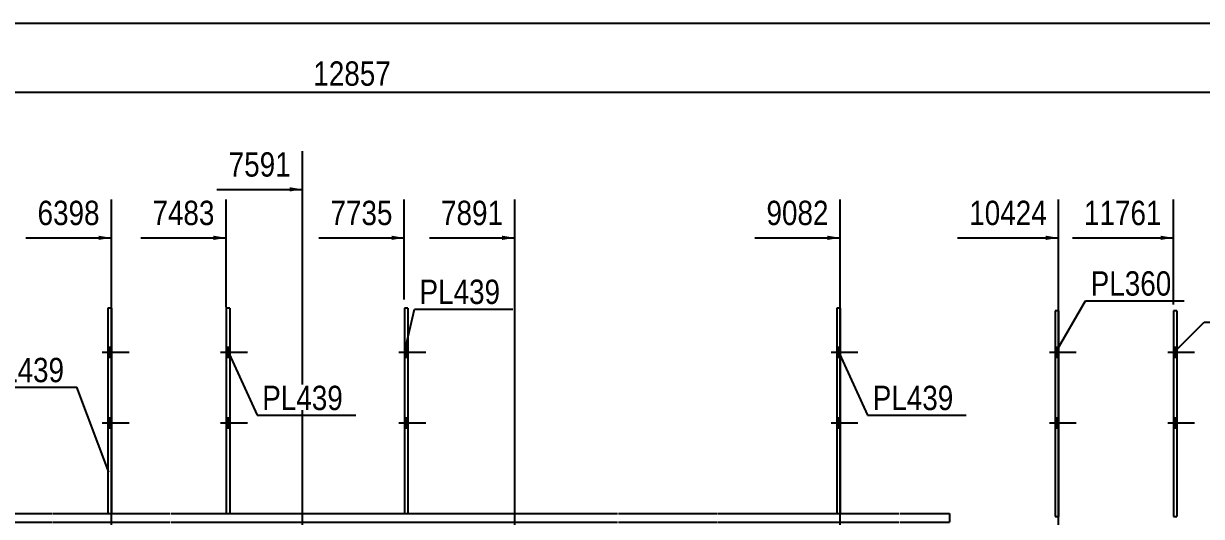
# Model space of a CAD drawing. Header units: millimetres. Extents: x -1017 to -614, y -185 to 92.
# Drawn here: x -854.6 to -715.9, y 34 to 92 of the extents above; entities that cross this region are included whole.
import ezdxf

# ---------------------------------------------------------------- set-up
doc = ezdxf.new("R2010")
doc.units = ezdxf.units.MM
doc.linetypes.add('DXK_LINE_DOT1', pattern=[1.8814, 0.9407, -0.9407])
doc.styles.add('Arial Narrow', font='ARIALN.TTF', dxfattribs={"height": 0.2})

# ---------------------------------------------------------------- blocks, each defined once
blk = doc.blocks.new('Unknown-624476755-1210')
at = {"color": 5, "linetype": 'Continuous'}
blk.add_line((-614.26, 91.97), (-1014.26, 91.97), dxfattribs=at)
blk = doc.blocks.new('Part-624476755-1739 - 1694')
at = {"color": 2, "linetype": 'Continuous'}
for p, q in [((-857.12, 34.33), (-851.29, 34.33)), ((-857.12, 34.33), (-857.12, 33.33)), ((-857.12, 33.33), (-851.29, 33.33)), ((-851.19, 34.33), (-837.35, 34.33)), ((-851.19, 33.33), (-837.35, 33.33)), ((-837.25, 34.33), (-784.69, 34.33)), ((-837.25, 33.33), (-784.69, 33.33)), ((-784.59, 34.33), (-772.92, 34.33)), ((-784.59, 33.33), (-772.92, 33.33)), ((-772.82, 34.33), (-751.55, 34.33)), ((-772.82, 33.33), (-751.55, 33.33)), ((-751.45, 34.33), (-745.62, 34.33)), ((-751.45, 33.33), (-745.62, 33.33)), ((-745.62, 34.33), (-745.62, 33.33))]:
    blk.add_line(p, q, dxfattribs=at)
blk = doc.blocks.new('Part-624476755-2355 - 1694')
at = {"color": 2, "linetype": 'Continuous'}
for p, q in [((-844.27, 58.5), (-844.69, 58.5)), ((-844.69, 58.5), (-844.69, 34.33)), ((-844.27, 58.5), (-844.27, 34.33))]:
    blk.add_line(p, q, dxfattribs=at)
at = {"color": 7, "linetype": 'DXK_LINE_DOT1'}
blk.add_line((-844.69, 34.33), (-844.27, 34.33), dxfattribs=at)
blk = doc.blocks.new('Part-624476755-2127 - 1694')
at = {"color": 2, "linetype": 'Continuous'}
for p, q in [((-718.83, 58.17), (-719.25, 58.17)), ((-719.25, 58.17), (-719.25, 34)), ((-718.83, 58.17), (-718.83, 34))]:
    blk.add_line(p, q, dxfattribs=at)
at = {"color": 7, "linetype": 'DXK_LINE_DOT1'}
blk.add_line((-719.25, 34), (-718.83, 34), dxfattribs=at)
blk = doc.blocks.new('Part-624476755-2149 - 1694')
at = {"color": 2, "linetype": 'Continuous'}
for p, q in [((-809.36, 58.5), (-809.77, 58.5)), ((-809.77, 58.5), (-809.77, 34.33)), ((-809.36, 58.5), (-809.36, 34.33))]:
    blk.add_line(p, q, dxfattribs=at)
at = {"color": 7, "linetype": 'DXK_LINE_DOT1'}
blk.add_line((-809.77, 34.33), (-809.36, 34.33), dxfattribs=at)
blk = doc.blocks.new('Part-624476755-2107 - 1694')
at = {"color": 2, "linetype": 'Continuous'}
for p, q in [((-732.77, 58.17), (-733.18, 58.17)), ((-733.18, 58.17), (-733.18, 34)), ((-732.77, 58.17), (-732.77, 34))]:
    blk.add_line(p, q, dxfattribs=at)
at = {"color": 7, "linetype": 'DXK_LINE_DOT1'}
blk.add_line((-733.18, 34), (-732.77, 34), dxfattribs=at)
blk = doc.blocks.new('Bolt-624476755-2382 - 1694')
at = {"linetype": 'Continuous'}
for points in [[(-809.36, 52.75), (-809.36, 53.91), (-809.77, 53.91), (-809.77, 52.75)], [(-809.36, 52.75), (-809.36, 53.91), (-809.77, 53.91), (-809.77, 52.75)], [(-809.36, 44.41), (-809.36, 45.58), (-809.77, 45.58), (-809.77, 44.41)], [(-809.36, 44.41), (-809.36, 45.58), (-809.77, 45.58), (-809.77, 44.41)]]:
    blk.add_hatch(color=3, dxfattribs=at).paths.add_polyline_path(points)
at = {"color": 3, "linetype": 'Continuous'}
for p, q in [((-810.44, 53.33), (-807.27, 53.33)), ((-810.44, 53.33), (-807.27, 53.33)), ((-809.77, 53.91), (-809.36, 53.91)), ((-809.77, 53.91), (-809.36, 53.91)), ((-809.77, 52.75), (-809.36, 52.75)), ((-809.77, 52.75), (-809.36, 52.75)), ((-810.44, 45), (-807.27, 45)), ((-810.44, 45), (-807.27, 45)), ((-809.77, 45.58), (-809.36, 45.58)), ((-809.77, 45.58), (-809.36, 45.58)), ((-809.77, 44.41), (-809.36, 44.41)), ((-809.77, 44.41), (-809.36, 44.41))]:
    blk.add_line(p, q, dxfattribs=at)
blk = doc.blocks.new('Part-624476755-2340 - 1694')
at = {"color": 2, "linetype": 'Continuous'}
for p, q in [((-758.47, 58.5), (-758.88, 58.5)), ((-758.88, 58.5), (-758.88, 34.33)), ((-758.47, 58.5), (-758.47, 34.33))]:
    blk.add_line(p, q, dxfattribs=at)
at = {"color": 7, "linetype": 'DXK_LINE_DOT1'}
blk.add_line((-758.88, 34.33), (-758.47, 34.33), dxfattribs=at)
blk = doc.blocks.new('Bolt-624476755-2377 - 1694')
at = {"linetype": 'Continuous'}
for points in [[(-732.77, 52.75), (-732.77, 53.91), (-733.18, 53.91), (-733.18, 52.75)], [(-732.77, 52.75), (-732.77, 53.91), (-733.18, 53.91), (-733.18, 52.75)], [(-732.77, 44.41), (-732.77, 45.58), (-733.18, 45.58), (-733.18, 44.41)], [(-732.77, 44.41), (-732.77, 45.58), (-733.18, 45.58), (-733.18, 44.41)]]:
    blk.add_hatch(color=3, dxfattribs=at).paths.add_polyline_path(points)
at = {"color": 3, "linetype": 'Continuous'}
for p, q in [((-733.85, 53.33), (-730.68, 53.33)), ((-733.85, 53.33), (-730.68, 53.33)), ((-733.18, 53.91), (-732.77, 53.91)), ((-733.18, 53.91), (-732.77, 53.91)), ((-733.18, 52.75), (-732.77, 52.75)), ((-733.18, 52.75), (-732.77, 52.75)), ((-733.85, 45), (-730.68, 45)), ((-733.85, 45), (-730.68, 45)), ((-733.18, 45.58), (-732.77, 45.58)), ((-733.18, 45.58), (-732.77, 45.58)), ((-733.18, 44.41), (-732.77, 44.41)), ((-733.18, 44.41), (-732.77, 44.41))]:
    blk.add_line(p, q, dxfattribs=at)
blk = doc.blocks.new('Bolt-624476755-2395 - 1694')
at = {"linetype": 'Continuous'}
for points in [[(-758.47, 52.75), (-758.47, 53.91), (-758.88, 53.91), (-758.88, 52.75)], [(-758.47, 52.75), (-758.47, 53.91), (-758.88, 53.91), (-758.88, 52.75)], [(-758.47, 44.41), (-758.47, 45.58), (-758.88, 45.58), (-758.88, 44.41)], [(-758.47, 44.41), (-758.47, 45.58), (-758.88, 45.58), (-758.88, 44.41)]]:
    blk.add_hatch(color=3, dxfattribs=at).paths.add_polyline_path(points)
at = {"color": 3, "linetype": 'Continuous'}
for p, q in [((-759.55, 53.33), (-756.38, 53.33)), ((-759.55, 53.33), (-756.38, 53.33)), ((-758.88, 53.91), (-758.47, 53.91)), ((-758.88, 53.91), (-758.47, 53.91)), ((-758.88, 52.75), (-758.47, 52.75)), ((-758.88, 52.75), (-758.47, 52.75)), ((-759.55, 45), (-756.38, 45)), ((-759.55, 45), (-756.38, 45)), ((-758.88, 45.58), (-758.47, 45.58)), ((-758.88, 45.58), (-758.47, 45.58)), ((-758.88, 44.41), (-758.47, 44.41)), ((-758.88, 44.41), (-758.47, 44.41))]:
    blk.add_line(p, q, dxfattribs=at)
blk = doc.blocks.new('Bolt-624476755-2398 - 1694')
at = {"linetype": 'Continuous'}
for points in [[(-844.27, 52.75), (-844.27, 53.91), (-844.69, 53.91), (-844.69, 52.75)], [(-844.27, 52.75), (-844.27, 53.91), (-844.69, 53.91), (-844.69, 52.75)], [(-844.27, 44.41), (-844.27, 45.58), (-844.69, 45.58), (-844.69, 44.41)], [(-844.27, 44.41), (-844.27, 45.58), (-844.69, 45.58), (-844.69, 44.41)]]:
    blk.add_hatch(color=3, dxfattribs=at).paths.add_polyline_path(points)
at = {"color": 3, "linetype": 'Continuous'}
for p, q in [((-845.35, 53.33), (-842.19, 53.33)), ((-845.35, 53.33), (-842.19, 53.33)), ((-844.69, 53.91), (-844.27, 53.91)), ((-844.69, 53.91), (-844.27, 53.91)), ((-844.69, 52.75), (-844.27, 52.75)), ((-844.69, 52.75), (-844.27, 52.75)), ((-845.35, 45), (-842.19, 45)), ((-845.35, 45), (-842.19, 45)), ((-844.69, 45.58), (-844.27, 45.58)), ((-844.69, 45.58), (-844.27, 45.58)), ((-844.69, 44.41), (-844.27, 44.41)), ((-844.69, 44.41), (-844.27, 44.41))]:
    blk.add_line(p, q, dxfattribs=at)
blk = doc.blocks.new('Bolt-624476755-5235 - 1694')
at = {"linetype": 'Continuous'}
for points in [[(-718.83, 52.75), (-718.83, 53.91), (-719.25, 53.91), (-719.25, 52.75)], [(-718.83, 52.75), (-718.83, 53.91), (-719.25, 53.91), (-719.25, 52.75)], [(-718.83, 44.41), (-718.83, 45.58), (-719.25, 45.58), (-719.25, 44.41)], [(-718.83, 44.41), (-718.83, 45.58), (-719.25, 45.58), (-719.25, 44.41)]]:
    blk.add_hatch(color=3, dxfattribs=at).paths.add_polyline_path(points)
at = {"color": 3, "linetype": 'Continuous'}
for p, q in [((-719.92, 53.33), (-716.75, 53.33)), ((-719.92, 53.33), (-716.75, 53.33)), ((-719.25, 53.91), (-718.83, 53.91)), ((-719.25, 53.91), (-718.83, 53.91)), ((-719.25, 52.75), (-718.83, 52.75)), ((-719.25, 52.75), (-718.83, 52.75)), ((-719.92, 45), (-716.75, 45)), ((-719.92, 45), (-716.75, 45)), ((-719.25, 45.58), (-718.83, 45.58)), ((-719.25, 45.58), (-718.83, 45.58)), ((-719.25, 44.41), (-718.83, 44.41)), ((-719.25, 44.41), (-718.83, 44.41))]:
    blk.add_line(p, q, dxfattribs=at)
blk = doc.blocks.new('Part-624476755-6523 - 1694')
at = {"color": 2, "linetype": 'Continuous'}
for p, q in [((-830.34, 58.5), (-830.75, 58.5)), ((-830.75, 58.5), (-830.75, 34.33)), ((-830.34, 58.5), (-830.34, 34.33))]:
    blk.add_line(p, q, dxfattribs=at)
at = {"color": 7, "linetype": 'DXK_LINE_DOT1'}
blk.add_line((-830.75, 34.33), (-830.34, 34.33), dxfattribs=at)
blk = doc.blocks.new('Bolt-624476755-6524 - 1694')
at = {"linetype": 'Continuous'}
for points in [[(-830.34, 52.75), (-830.34, 53.91), (-830.75, 53.91), (-830.75, 52.75)], [(-830.34, 52.75), (-830.34, 53.91), (-830.75, 53.91), (-830.75, 52.75)], [(-830.34, 44.41), (-830.34, 45.58), (-830.75, 45.58), (-830.75, 44.41)], [(-830.34, 44.41), (-830.34, 45.58), (-830.75, 45.58), (-830.75, 44.41)]]:
    blk.add_hatch(color=3, dxfattribs=at).paths.add_polyline_path(points)
at = {"color": 3, "linetype": 'Continuous'}
for p, q in [((-831.42, 53.33), (-828.25, 53.33)), ((-831.42, 53.33), (-828.25, 53.33)), ((-830.75, 53.91), (-830.34, 53.91)), ((-830.75, 53.91), (-830.34, 53.91)), ((-830.75, 52.75), (-830.34, 52.75)), ((-830.75, 52.75), (-830.34, 52.75)), ((-831.42, 45), (-828.25, 45)), ((-831.42, 45), (-828.25, 45)), ((-830.75, 45.58), (-830.34, 45.58)), ((-830.75, 45.58), (-830.34, 45.58)), ((-830.75, 44.41), (-830.34, 44.41)), ((-830.75, 44.41), (-830.34, 44.41))]:
    blk.add_line(p, q, dxfattribs=at)
blk = doc.blocks.new('StraightDimension-624476755-9635 - 1694')
at = {"linetype": 'Continuous'}
blk.add_hatch(color=7, dxfattribs=at).paths.add_polyline_path([(-811.29, 67.02), (-809.79, 66.77), (-811.29, 66.52)])
at = {"color": 7, "linetype": 'Continuous'}
for p, q in [((-809.79, 59.5), (-809.79, 71.27)), ((-819.86, 66.77), (-809.79, 66.77))]:
    blk.add_line(p, q, dxfattribs=at)
at = {"color": 0}
blk.add_wipeout([(-810.57, 67.67), (-810.57, 71.87), (-819.08, 71.87), (-819.08, 67.67)], dxfattribs=at)
at = {"color": 3, "style": 'Arial Narrow'}
blk.add_text('7735', height=2.863, dxfattribs=at).set_placement((-818.48, 68.27))
blk = doc.blocks.new('StraightDimension-624476755-9477 - 1694')
at = {"color": 7, "linetype": 'Continuous'}
blk.add_line((-1000, 83.91), (-631.85, 83.91), dxfattribs=at)
at = {"color": 0}
blk.add_wipeout([(-810.76, 84.06), (-810.76, 88.26), (-821.1, 88.26), (-821.1, 84.06)], dxfattribs=at)
at = {"color": 3, "style": 'Arial Narrow'}
blk.add_text('12857', height=2.863, dxfattribs=at).set_placement((-820.5, 84.66))
blk = doc.blocks.new('StraightDimension-624476755-9631 - 1694')
at = {"linetype": 'Continuous'}
blk.add_hatch(color=7, dxfattribs=at).paths.add_polyline_path([(-720.75, 67.02), (-719.25, 66.77), (-720.75, 66.52)])
at = {"color": 7, "linetype": 'Continuous'}
for p, q in [((-719.25, 58.94), (-719.25, 71.27)), ((-731.14, 66.77), (-719.25, 66.77))]:
    blk.add_line(p, q, dxfattribs=at)
at = {"color": 0}
blk.add_wipeout([(-720.03, 67.67), (-720.03, 71.87), (-730.37, 71.87), (-730.37, 67.67)], dxfattribs=at)
at = {"color": 3, "style": 'Arial Narrow'}
blk.add_text('11761', height=2.863, dxfattribs=at).set_placement((-729.77, 68.27))
blk = doc.blocks.new('StraightDimension-624476755-9632 - 1694')
at = {"linetype": 'Continuous'}
blk.add_hatch(color=7, dxfattribs=at).paths.add_polyline_path([(-734.27, 67.02), (-732.77, 66.77), (-734.27, 66.52)])
at = {"color": 7, "linetype": 'Continuous'}
for p, q in [((-732.77, -20), (-732.77, 71.27)), ((-744.66, 66.77), (-732.77, 66.77))]:
    blk.add_line(p, q, dxfattribs=at)
at = {"color": 0}
blk.add_wipeout([(-733.54, 67.67), (-733.54, 71.87), (-743.88, 71.87), (-743.88, 67.67)], dxfattribs=at)
at = {"color": 3, "style": 'Arial Narrow'}
blk.add_text('10424', height=2.863, dxfattribs=at).set_placement((-743.28, 68.27))
blk = doc.blocks.new('StraightDimension-624476755-9633 - 1694')
at = {"linetype": 'Continuous'}
blk.add_hatch(color=7, dxfattribs=at).paths.add_polyline_path([(-759.97, 67.02), (-758.47, 66.77), (-759.97, 66.52)])
at = {"color": 7, "linetype": 'Continuous'}
for p, q in [((-758.47, -14.44), (-758.47, 71.27)), ((-768.53, 66.77), (-758.47, 66.77))]:
    blk.add_line(p, q, dxfattribs=at)
at = {"color": 0}
blk.add_wipeout([(-759.24, 67.67), (-759.24, 71.87), (-767.75, 71.87), (-767.75, 67.67)], dxfattribs=at)
at = {"color": 3, "style": 'Arial Narrow'}
blk.add_text('9082', height=2.863, dxfattribs=at).set_placement((-767.15, 68.27))
blk = doc.blocks.new('StraightDimension-624476755-9634 - 1694')
at = {"linetype": 'Continuous'}
blk.add_hatch(color=7, dxfattribs=at).paths.add_polyline_path([(-798.27, 67.02), (-796.77, 66.77), (-798.27, 66.52)])
at = {"color": 7, "linetype": 'Continuous'}
for p, q in [((-796.77, 23.08), (-796.77, 71.27)), ((-806.84, 66.77), (-796.77, 66.77))]:
    blk.add_line(p, q, dxfattribs=at)
at = {"color": 0}
blk.add_wipeout([(-797.55, 67.67), (-797.55, 71.87), (-806.06, 71.87), (-806.06, 67.67)], dxfattribs=at)
at = {"color": 3, "style": 'Arial Narrow'}
blk.add_text('7891', height=2.863, dxfattribs=at).set_placement((-805.46, 68.27))
blk = doc.blocks.new('StraightDimension-624476755-9636 - 1694')
at = {"linetype": 'Continuous'}
blk.add_hatch(color=7, dxfattribs=at).paths.add_polyline_path([(-823.27, 72.72), (-821.77, 72.47), (-823.27, 72.22)])
at = {"color": 7, "linetype": 'Continuous'}
for p, q in [((-821.77, 23.08), (-821.77, 76.97)), ((-831.84, 72.47), (-821.77, 72.47))]:
    blk.add_line(p, q, dxfattribs=at)
at = {"color": 0}
blk.add_wipeout([(-822.55, 73.37), (-822.55, 77.57), (-831.06, 77.57), (-831.06, 73.37)], dxfattribs=at)
at = {"color": 3, "style": 'Arial Narrow'}
blk.add_text('7591', height=2.863, dxfattribs=at).set_placement((-830.46, 73.97))
blk = doc.blocks.new('StraightDimension-624476755-9637 - 1694')
at = {"linetype": 'Continuous'}
blk.add_hatch(color=7, dxfattribs=at).paths.add_polyline_path([(-832.25, 67.02), (-830.75, 66.77), (-832.25, 66.52)])
at = {"color": 7, "linetype": 'Continuous'}
for p, q in [((-830.75, 58.59), (-830.75, 71.27)), ((-840.82, 66.77), (-830.75, 66.77))]:
    blk.add_line(p, q, dxfattribs=at)
at = {"color": 0}
blk.add_wipeout([(-831.53, 67.67), (-831.53, 71.87), (-840.04, 71.87), (-840.04, 67.67)], dxfattribs=at)
at = {"color": 3, "style": 'Arial Narrow'}
blk.add_text('7483', height=2.863, dxfattribs=at).set_placement((-839.44, 68.27))
blk = doc.blocks.new('StraightDimension-624476755-9638 - 1694')
at = {"linetype": 'Continuous'}
blk.add_hatch(color=7, dxfattribs=at).paths.add_polyline_path([(-845.77, 67.02), (-844.27, 66.77), (-845.77, 66.52)])
at = {"color": 7, "linetype": 'Continuous'}
for p, q in [((-844.27, -13.97), (-844.27, 71.27)), ((-854.33, 66.77), (-844.27, 66.77))]:
    blk.add_line(p, q, dxfattribs=at)
at = {"color": 0}
blk.add_wipeout([(-845.04, 67.67), (-845.04, 71.87), (-853.56, 71.87), (-853.56, 67.67)], dxfattribs=at)
at = {"color": 3, "style": 'Arial Narrow'}
blk.add_text('6398', height=2.863, dxfattribs=at).set_placement((-852.96, 68.27))
blk = doc.blocks.new('Mark-624476755-2145 - 1694')
at = {"color": 0}
blk.add_wipeout([(-798.5, 58.99), (-798.5, 61.99), (-808, 61.99), (-808, 58.99)], dxfattribs=at)
blk.add_wipeout([(-798.5, 58.99), (-798.5, 61.99), (-808, 61.99), (-808, 58.99)], dxfattribs=at)
at = {"color": 7, "linetype": 'Continuous'}
for p, q in [((-809.69, 53.64), (-808.6, 58.39)), ((-808.6, 58.39), (-797, 58.39))]:
    blk.add_line(p, q, dxfattribs=at)
at = {"color": 3, "style": 'Arial Narrow'}
blk.add_text('PL439', height=2.863, dxfattribs=at).set_placement((-808, 58.99))
blk = doc.blocks.new('Mark-624476755-2123 - 1694')
at = {"color": 0}
blk.add_wipeout([(-705.5, 57.44), (-705.5, 60.44), (-715.01, 60.44), (-715.01, 57.44)], dxfattribs=at)
blk.add_wipeout([(-705.5, 57.44), (-705.5, 60.44), (-715.01, 60.44), (-715.01, 57.44)], dxfattribs=at)
at = {"color": 7, "linetype": 'Continuous'}
for p, q in [((-719.14, 53.31), (-715.61, 56.84)), ((-715.61, 56.84), (-704, 56.84))]:
    blk.add_line(p, q, dxfattribs=at)
at = {"color": 3, "style": 'Arial Narrow'}
blk.add_text('PL360', height=2.863, dxfattribs=at).set_placement((-715.01, 57.44))
blk = doc.blocks.new('Mark-624476755-2336 - 1694')
at = {"color": 0}
blk.add_wipeout([(-745.14, 46.51), (-745.14, 49.51), (-754.64, 49.51), (-754.64, 46.51)], dxfattribs=at)
blk.add_wipeout([(-745.14, 46.51), (-745.14, 49.51), (-754.64, 49.51), (-754.64, 46.51)], dxfattribs=at)
at = {"color": 7, "linetype": 'Continuous'}
for p, q in [((-758.78, 53.64), (-755.24, 45.91)), ((-755.24, 45.91), (-743.64, 45.91))]:
    blk.add_line(p, q, dxfattribs=at)
at = {"color": 3, "style": 'Arial Narrow'}
blk.add_text('PL439', height=2.863, dxfattribs=at).set_placement((-754.64, 46.51))
blk = doc.blocks.new('Mark-624476755-2351 - 1694')
at = {"color": 7, "linetype": 'Continuous'}
blk.add_line((-844.58, 39.19), (-848.33, 49.19), dxfattribs=at)
at = {"color": 0}
blk.add_wipeout([(-849.83, 49.79), (-849.83, 52.79), (-859.33, 52.79), (-859.33, 49.79)], dxfattribs=at)
blk.add_wipeout([(-849.83, 49.79), (-849.83, 52.79), (-859.33, 52.79), (-859.33, 49.79)], dxfattribs=at)
at = {"color": 7, "linetype": 'Continuous'}
blk.add_line((-859.93, 49.19), (-848.33, 49.19), dxfattribs=at)
at = {"color": 3, "style": 'Arial Narrow'}
blk.add_text('PL439', height=2.863, dxfattribs=at).set_placement((-859.33, 49.79))
blk = doc.blocks.new('Mark-624476755-4746 - 1694')
at = {"color": 0}
blk.add_wipeout([(-719.47, 59.97), (-719.47, 62.97), (-728.98, 62.97), (-728.98, 59.97)], dxfattribs=at)
blk.add_wipeout([(-719.47, 59.97), (-719.47, 62.97), (-728.98, 62.97), (-728.98, 59.97)], dxfattribs=at)
at = {"color": 7, "linetype": 'Continuous'}
for p, q in [((-733.08, 53.31), (-729.58, 59.37)), ((-729.58, 59.37), (-717.97, 59.37))]:
    blk.add_line(p, q, dxfattribs=at)
at = {"color": 3, "style": 'Arial Narrow'}
blk.add_text('PL360', height=2.863, dxfattribs=at).set_placement((-728.98, 59.97))
blk = doc.blocks.new('Mark-624476755-6574 - 1694')
at = {"color": 0}
blk.add_wipeout([(-817.01, 46.51), (-817.01, 49.51), (-826.51, 49.51), (-826.51, 46.51)], dxfattribs=at)
blk.add_wipeout([(-817.01, 46.51), (-817.01, 49.51), (-826.51, 49.51), (-826.51, 46.51)], dxfattribs=at)
at = {"color": 7, "linetype": 'Continuous'}
for p, q in [((-830.65, 53.64), (-827.11, 45.91)), ((-827.11, 45.91), (-815.51, 45.91))]:
    blk.add_line(p, q, dxfattribs=at)
at = {"color": 3, "style": 'Arial Narrow'}
blk.add_text('PL439', height=2.863, dxfattribs=at).set_placement((-826.51, 46.51))

msp = doc.modelspace()

# ---------------------------------------------------------------- block references
for name in ['Unknown-624476755-1210', 'Part-624476755-2355 - 1694', 'Part-624476755-6523 - 1694', 'Part-624476755-2149 - 1694', 'Part-624476755-2340 - 1694', 'Part-624476755-2107 - 1694', 'Part-624476755-2127 - 1694', 'Bolt-624476755-2398 - 1694', 'Bolt-624476755-6524 - 1694', 'Bolt-624476755-2382 - 1694', 'Bolt-624476755-2395 - 1694', 'Bolt-624476755-2377 - 1694', 'Bolt-624476755-5235 - 1694', 'Part-624476755-1739 - 1694']:
    msp.add_blockref(name, (0, 0))

# ---------------------------------------------------------------- next in the draw order: block references
msp.add_blockref('StraightDimension-624476755-9635 - 1694', (0, 0))

# ---------------------------------------------------------------- next in the draw order: block references
msp.add_blockref('StraightDimension-624476755-9477 - 1694', (0, 0))

# ---------------------------------------------------------------- next in the draw order: block references
for name in ['StraightDimension-624476755-9636 - 1694', 'StraightDimension-624476755-9638 - 1694', 'StraightDimension-624476755-9634 - 1694', 'StraightDimension-624476755-9633 - 1694', 'StraightDimension-624476755-9632 - 1694', 'StraightDimension-624476755-9631 - 1694']:
    msp.add_blockref(name, (0, 0))

# ---------------------------------------------------------------- next in the draw order: block references
for name in ['StraightDimension-624476755-9637 - 1694', 'Mark-624476755-2145 - 1694', 'Mark-624476755-2123 - 1694', 'Mark-624476755-2351 - 1694', 'Mark-624476755-6574 - 1694', 'Mark-624476755-2336 - 1694']:
    msp.add_blockref(name, (0, 0))

# ---------------------------------------------------------------- next in the draw order: block references
msp.add_blockref('Mark-624476755-4746 - 1694', (0, 0))

doc.saveas('drawing.dxf')
